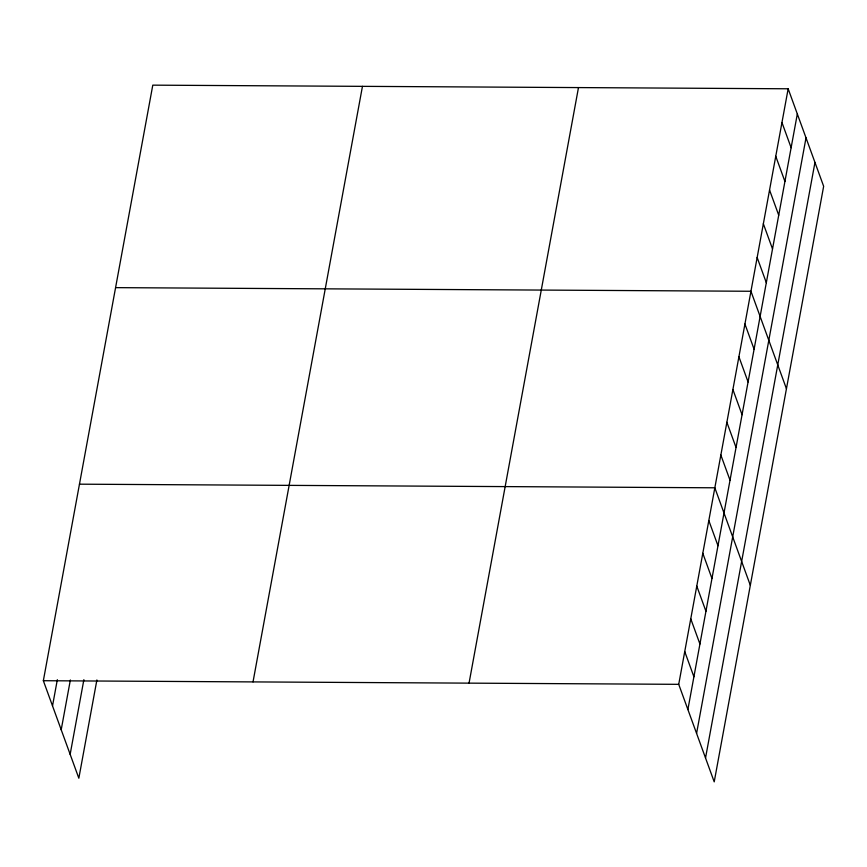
<?xml version="1.0" encoding="UTF-8"?>
<svg xmlns="http://www.w3.org/2000/svg" width="867" height="867" viewBox="0 0 867 867"><rect width="100%" height="100%" fill="white"/><g stroke="black" fill="none" stroke-linecap="round" stroke-linejoin="round"><path stroke-width="1.3" d="M96.898 679.956L78.843 778.219L43.35 680.714L152.787 85.15L788.157 88.781L823.65 186.286L714.213 781.85L678.72 684.334L788.157 88.781M52.519 705.901L57.33 679.695M61.21 729.765L70.357 679.977M70.151 754.355L83.882 679.674M253.023 681.906L362.46 86.353M469.047 683.142L578.484 87.578M687.889 709.531L797.326 113.967M696.58 733.395L806.017 137.831M705.532 757.986L814.958 162.422M115.582 287.638L750.952 291.269L786.445 388.774M79.461 484.176L714.831 487.796L750.323 585.312M43.35 680.714L678.72 684.334M781.958 122.529L791.127 147.715M775.759 156.277L784.928 181.463M769.549 190.025L778.729 215.211M763.35 223.773L772.519 248.959M757.151 257.521L766.32 282.707M744.926 324.02L754.095 349.217M738.912 356.781L748.08 381.968M732.897 389.532L742.065 414.729M726.871 422.294L736.04 447.48M720.856 455.045L730.025 480.231M708.816 520.558L717.984 545.744M702.801 553.309L711.97 578.506M696.775 586.07L705.944 611.257M690.761 618.821L699.929 644.018M684.746 651.583L693.914 676.769"/></g></svg>
